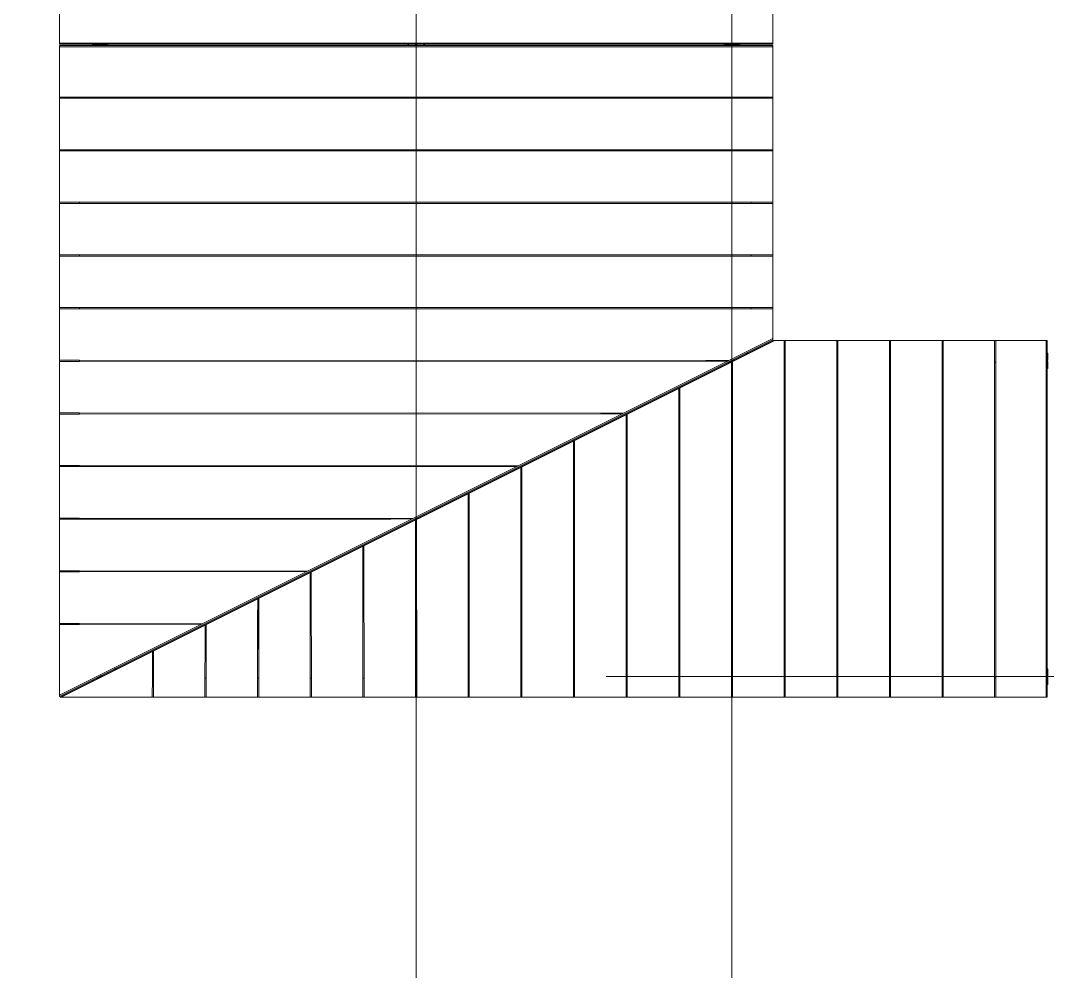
# Model space of a CAD drawing. Header units: millimetres. Extents: x 124696 to 347024, y 412631 to 564609.
# Drawn here: x 216604 to 223919, y 521752 to 528526 of the extents above; entities that cross this region are included whole.
import ezdxf

# ---------------------------------------------------------------- set-up
doc = ezdxf.new("R2010")
doc.units = ezdxf.units.MM
doc.header["$LTSCALE"] = 1500
doc.header["$MEASUREMENT"] = 0
doc.linetypes.add('二层平面图$0$轴网线_12_3_3_3 mm', pattern=[21, 12, -3, 3, -3])
doc.layers.add('0-建筑底图', color=7, linetype='Continuous')
for name, color, linetype, lineweight in [('二层平面图$0$A-COLU', 7, 'Continuous', 9), ('二层平面图$0$A-LINE', 7, 'Continuous', 9), ('二层平面图$0$A-NORM-MODEL', 6, 'Continuous', 9), ('二层平面图$0$A-WALL-CURT-PANEL-2', 7, 'Continuous', 9), ('二层平面图$0$A-WALL-CURT-PANEL-4', 140, 'Continuous', 9), ('二层平面图$0$A-WALL-CURT-STILE-2', 7, 'Continuous', 9), ('二层平面图$0$ANNO-DOTE-1', 10, '二层平面图$0$轴网线_12_3_3_3 mm', 15)]:
    doc.layers.add(name, color=color, linetype=linetype, lineweight=lineweight)

# ---------------------------------------------------------------- blocks, each defined once
blk = doc.blocks.new('二层平面图$0$钢板肋 - 钢板肋-7918278-104-2F')
at = {"layer": '二层平面图$0$A-WALL-CURT-PANEL-2'}
for p, q in [((391.8, -814), (395.6, -807)), ((391.8, -814), (510.8, -879.4)), ((514.7, -872.3), (395.6, -807)), ((510.8, -879.4), (514.7, -872.3)), ((2486.8, -1955.5), (514.7, -872.3)), ((510.8, -879.4), (2482.9, -1962.6)), ((2486.8, -1955.5), (2482.9, -1962.6)), ((2482.9, -1962.6), (2619, -2037.3)), ((2622.8, -2030.3), (2486.8, -1955.5)), ((2619, -2037.3), (2622.8, -2030.3))]:
    blk.add_line(p, q, dxfattribs=at)
blk = doc.blocks.new('二层平面图$0$钢板肋轮廓族 - 钢板肋轮廓族-7918275-104-2F')
at = {"layer": '二层平面图$0$A-WALL-CURT-PANEL-2'}
for p, q in [((-1735.2, -5337.8), (-1703.9, -5489.8)), ((-1249.5, -7693.4), (-1703.9, -5489.8)), ((-1222.1, -7826.4), (-1249.5, -7693.4))]:
    blk.add_line(p, q, dxfattribs=at)
blk = doc.blocks.new('二层平面图$0$廊子单元_转角阳角_西北侧收头_加长_ - 廊子单元_转角阳角_西北侧收头_加长_-10981516-104-2F')
at = {"layer": '二层平面图$0$A-WALL-CURT-PANEL-2'}
for p, q in [((2104.5, 4495), (4645.5, 4495)), ((2104.5, 4495), (2104.5, 4487)), ((2104.5, 4487), (2104.5, 2554)), ((4645.5, 4487), (2104.5, 4487)), ((4645.5, 4487), (4645.5, 4495)), ((4645.5, -2528), (4645.5, 4487)), ((-13, 2541), (-4487, 2541)), ((-13, -2541), (-13, 2541)), ((-5, 2541), (-13, 2541)), ((-5, 2541), (-5, -2541)), ((5, -2541), (5, 2541)), ((13, 2541), (5, 2541)), ((13, -2541), (13, 2541)), ((2091.5, 2541), (13, 2541)), ((4632.5, -2541), (2091.5, 2541)), ((2099.5, 2541), (2091.5, 2541)), ((2099.5, 2541), (4640.5, -2541)), ((4645.5, -2528), (2104.5, 2554)), ((2104.5, 2554), (2104.5, 2546)), ((4645.5, -2536), (2104.5, 2546)), ((-4487, -2541), (-13, -2541)), ((-13, -2541), (-5, -2541)), ((5, -2541), (13, -2541)), ((13, -2541), (4632.5, -2541)), ((4632.5, -2541), (4640.5, -2541)), ((4645.5, -2536), (4645.5, -2528))]:
    blk.add_line(p, q, dxfattribs=at)
blk = doc.blocks.new('二层平面图$0$梁 - 梁-V321-104-2F')
at = {"layer": '二层平面图$0$A-LINE'}
for p, q in [((-1.2, 2630.9), (-1.1, 2638.4)), ((49, 2655.6), (49, 2663.1)), ((59, 2660.5), (59, 2663)), ((64, 2663), (59, 2663)), ((-27.3, -1836.6), (-27.2, -1831.6)), ((-27.3, -1836.6), (22.7, -1836.9)), ((22.7, -1836.9), (22.8, -1831.9)), ((32.7, -1836.9), (32.8, -1831.9)), ((32.7, -1836.9), (82.7, -1837.2)), ((82.7, -1837.2), (82.8, -1832.2))]:
    blk.add_line(p, q, dxfattribs=at)
blk = doc.blocks.new('二层平面图$0$梁 - 梁-V322-104-2F')
at = {"layer": '二层平面图$0$A-LINE'}
for p, q in [((42.4, 1530.6), (42.4, 1538.1)), ((52.4, 1535.5), (52.4, 1538)), ((57.4, 1538), (52.4, 1538)), ((-7.7, 1505.9), (-7.7, 1513.4)), ((-20.7, -711.6), (-20.7, -706.6)), ((-20.7, -711.6), (29.3, -711.9)), ((29.3, -711.9), (29.3, -706.9)), ((39.3, -711.9), (39.3, -706.9)), ((39.3, -711.9), (89.3, -712.2)), ((89.3, -712.2), (89.3, -707.2))]:
    blk.add_line(p, q, dxfattribs=at)
blk = doc.blocks.new('二层平面图$0$梁 - 梁-V323-104-2F')
at = {"layer": '二层平面图$0$A-LINE'}
for p, q in [((-7.6, 1533.4), (-7.6, 1538.4)), ((42.4, 1538.1), (-7.6, 1538.4)), ((42.4, 1533.1), (42.4, 1538.1)), ((52.4, 1533), (52.4, 1538)), ((102.4, 1537.7), (52.4, 1538)), ((102.4, 1532.7), (102.4, 1537.7)), ((-20.1, -611.6), (-20, -596.6)), ((29.3, -711.9), (29.4, -696.9))]:
    blk.add_line(p, q, dxfattribs=at)
blk = doc.blocks.new('二层平面图$0$梁 - 梁-12800300-104-2F')
at = {"layer": '二层平面图$0$A-LINE'}
for p, q in [((5.6, 3783.3), (5.6, 3788.3)), ((55.6, 3788.1), (5.6, 3788.3)), ((55.6, 3783.1), (55.6, 3788.1)), ((65.6, 3783), (65.6, 3788)), ((115.6, 3787.7), (65.6, 3788)), ((115.6, 3782.7), (115.6, 3787.7)), ((-33.3, -2861.5), (-33.2, -2846.5)), ((16.2, -2961.8), (16.2, -2946.8))]:
    blk.add_line(p, q, dxfattribs=at)
blk = doc.blocks.new('二层平面图$0$顶板轮廓组 - 顶板轮廓组-7983989-104-2F')
at = {"layer": '二层平面图$0$A-WALL-CURT-PANEL-2'}
for p, q in [((-10258.4, -1482.7), (-10250.4, -1482.7)), ((-10250.4, -1482.7), (-3235.4, -1482.7)), ((-3235.4, -1482.7), (-3227.4, -1482.7))]:
    blk.add_line(p, q, dxfattribs=at)
blk = doc.blocks.new('二层平面图$0$顶板轮廓组 - 顶板轮廓组-7983990-104-2F')
at = {"layer": '二层平面图$0$A-WALL-CURT-PANEL-2'}
for p, q in [((-7717.4, 1482.7), (-7709.4, 1482.7)), ((-7709.4, 1482.7), (-5776.4, 1482.7)), ((-5776.4, 1482.7), (-5768.4, 1482.7))]:
    blk.add_line(p, q, dxfattribs=at)
blk = doc.blocks.new('二层平面图$0$顶板轮廓组 - 顶板轮廓组-7983991-104-2F')
at = {"layer": '二层平面图$0$A-WALL-CURT-PANEL-2'}
for p, q in [((-7790.2, -1528.4), (-7782.2, -1528.4)), ((-7782.2, -1528.4), (-5703.7, -1528.4)), ((-5703.7, -1528.4), (-5695.7, -1528.4))]:
    blk.add_line(p, q, dxfattribs=at)
blk = doc.blocks.new('二层平面图$0$顶板轮廓组 - 顶板轮廓组-7983992-104-2F')
at = {"layer": '二层平面图$0$A-WALL-CURT-PANEL-2'}
for p, q in [((-9060.7, 1516.6), (-9052.7, 1516.6)), ((-9052.7, 1516.6), (-4433.2, 1516.6)), ((-4433.2, 1516.6), (-4425.2, 1516.6))]:
    blk.add_line(p, q, dxfattribs=at)
blk = doc.blocks.new('二层平面图$0$钢板肋 - 钢板肋-V193-104-2F')
at = {"layer": '二层平面图$0$A-WALL-CURT-PANEL-2'}
for p, q in [((391.8, -814), (395.6, -807)), ((391.8, -814), (510.8, -879.4)), ((514.7, -872.3), (395.6, -807)), ((510.8, -879.4), (514.7, -872.3)), ((2486.8, -1955.5), (514.7, -872.3)), ((510.8, -879.4), (2482.9, -1962.6)), ((2486.8, -1955.5), (2482.9, -1962.6)), ((2482.9, -1962.6), (2619, -2037.3)), ((2622.8, -2030.3), (2486.8, -1955.5)), ((2619, -2037.3), (2622.8, -2030.3))]:
    blk.add_line(p, q, dxfattribs=at)
blk = doc.blocks.new('二层平面图$0$钢板肋 - 钢板肋-7984011-104-2F')
at = {"layer": '二层平面图$0$A-WALL-CURT-PANEL-2'}
for p, q in [((-184.2, 1800.1), (-215.6, 1648)), ((-207.9, 1650.1), (-176.6, 1802.1)), ((-215.6, 1648), (-638.9, -405)), ((-631.1, -406.6), (-207.9, 1650.1)), ((-215.6, 1648), (-207.9, 1650.1)), ((-638.9, -405), (-666.3, -538)), ((-658.5, -539.6), (-631.1, -406.6)), ((-631.1, -406.6), (-638.9, -405)), ((-658.5, -539.6), (-666.3, -538))]:
    blk.add_line(p, q, dxfattribs=at)
blk = doc.blocks.new('二层平面图$0$钢板肋 - 钢板肋-7984018-104-2F')
at = {"layer": '二层平面图$0$A-WALL-CURT-PANEL-2'}
for p, q in [((-199, 1705), (-232.4, 1553.4)), ((-224.6, 1555.4), (-191.3, 1707)), ((-232.4, 1553.4), (-643.4, -310.5)), ((-635.6, -312.2), (-224.6, 1555.4)), ((-232.4, 1553.4), (-224.6, 1555.4)), ((-643.4, -310.5), (-672.6, -443.1)), ((-664.8, -444.8), (-635.6, -312.2)), ((-635.6, -312.2), (-643.4, -310.5)), ((-664.8, -444.8), (-672.6, -443.1))]:
    blk.add_line(p, q, dxfattribs=at)
blk = doc.blocks.new('二层平面图$0$钢板肋 - 钢板肋-7984025-104-2F')
at = {"layer": '二层平面图$0$A-WALL-CURT-PANEL-2'}
for p, q in [((-215.7, 1609.9), (-251.6, 1458.9)), ((-243.8, 1460.7), (-208, 1611.8)), ((-251.6, 1458.9), (-649.5, -215.7)), ((-641.8, -217.5), (-243.8, 1460.7)), ((-251.6, 1458.9), (-243.8, 1460.7)), ((-649.5, -215.7), (-680.9, -347.8)), ((-673.1, -349.6), (-641.8, -217.5)), ((-641.8, -217.5), (-649.5, -215.7)), ((-673.1, -349.6), (-680.9, -347.8))]:
    blk.add_line(p, q, dxfattribs=at)
blk = doc.blocks.new('二层平面图$0$钢板肋 - 钢板肋-7984032-104-2F')
at = {"layer": '二层平面图$0$A-WALL-CURT-PANEL-2'}
for p, q in [((-257.9, 1419.8), (-300.4, 1270.5)), ((-292.5, 1272), (-250.1, 1421.3)), ((-300.4, 1270.5), (-668.7, -24.3)), ((-661.1, -26.5), (-292.5, 1272)), ((-300.4, 1270.5), (-292.5, 1272)), ((-668.7, -24.3), (-705.9, -154.9)), ((-698.2, -157.1), (-661.1, -26.5)), ((-661.1, -26.5), (-668.7, -24.3)), ((-698.2, -157.1), (-705.9, -154.9))]:
    blk.add_line(p, q, dxfattribs=at)
blk = doc.blocks.new('二层平面图$0$钢板肋 - 钢板肋-7984039-104-2F')
at = {"layer": '二层平面图$0$A-WALL-CURT-PANEL-2'}
for p, q in [((-235.1, 1514.8), (-273.9, 1364.6)), ((-266.1, 1366.2), (-227.3, 1516.5)), ((-273.9, 1364.6), (-657.7, -120.3)), ((-650, -122.3), (-266.1, 1366.2)), ((-273.9, 1364.6), (-266.1, 1366.2)), ((-657.7, -120.3), (-691.7, -251.8)), ((-683.9, -253.8), (-650, -122.3)), ((-650, -122.3), (-657.7, -120.3)), ((-683.9, -253.8), (-691.7, -251.8))]:
    blk.add_line(p, q, dxfattribs=at)
blk = doc.blocks.new('二层平面图$0$钢板肋 - 钢板肋-7984046-104-2F')
at = {"layer": '二层平面图$0$A-WALL-CURT-PANEL-2'}
for p, q in [((-285.7, 1325.2), (-332.7, 1177.2)), ((-324.7, 1178.4), (-277.8, 1326.4)), ((-332.7, 1177.2), (-683.5, 72.9)), ((-676, 70.5), (-324.7, 1178.4)), ((-332.7, 1177.2), (-324.7, 1178.4)), ((-683.5, 72.9), (-724.7, -56.5)), ((-717.1, -58.9), (-676, 70.5)), ((-676, 70.5), (-683.5, 72.9)), ((-717.1, -58.9), (-724.7, -56.5))]:
    blk.add_line(p, q, dxfattribs=at)
blk = doc.blocks.new('二层平面图$0$钢板肋 - 钢板肋-7984053-104-2F')
at = {"layer": '二层平面图$0$A-WALL-CURT-PANEL-2'}
for p, q in [((-320.3, 1231.3), (-373.2, 1085.3)), ((-365.2, 1086.2), (-312.5, 1232.2)), ((-373.2, 1085.3), (-703.7, 172.1)), ((-696.2, 169.4), (-365.2, 1086.2)), ((-373.2, 1085.3), (-365.2, 1086.2)), ((-703.7, 172.1), (-749.9, 44.4)), ((-742.4, 41.7), (-696.2, 169.4)), ((-696.2, 169.4), (-703.7, 172.1)), ((-742.4, 41.7), (-749.9, 44.4))]:
    blk.add_line(p, q, dxfattribs=at)
blk = doc.blocks.new('二层平面图$0$钢板肋 - 钢板肋-7984060-104-2F')
at = {"layer": '二层平面图$0$A-WALL-CURT-PANEL-2'}
for p, q in [((-365.4, 1139.4), (-425.9, 996.4)), ((-417.9, 996.9), (-357.5, 1139.9)), ((-425.9, 996.4), (-731.4, 274.7)), ((-724.1, 271.6), (-417.9, 996.9)), ((-425.9, 996.4), (-417.9, 996.9)), ((-731.4, 274.7), (-784.3, 149.6)), ((-777, 146.5), (-724.1, 271.6)), ((-724.1, 271.6), (-731.4, 274.7)), ((-777, 146.5), (-784.3, 149.6))]:
    blk.add_line(p, q, dxfattribs=at)
blk = doc.blocks.new('二层平面图$0$钢板肋 - 钢板肋-7984067-104-2F')
at = {"layer": '二层平面图$0$A-WALL-CURT-PANEL-2'}
for p, q in [((-426.7, 1052), (-497.7, 914)), ((-489.7, 913.9), (-418.8, 1052)), ((-497.7, 914), (-770.4, 383.8)), ((-763.4, 380.2), (-489.7, 913.9)), ((-497.7, 914), (-489.7, 913.9)), ((-770.4, 383.8), (-832.6, 263.1)), ((-825.5, 259.4), (-763.4, 380.2)), ((-763.4, 380.2), (-770.4, 383.8)), ((-825.5, 259.4), (-832.6, 263.1))]:
    blk.add_line(p, q, dxfattribs=at)
blk = doc.blocks.new('二层平面图$0$钢板肋 - 钢板肋-7984074-104-2F')
at = {"layer": '二层平面图$0$A-WALL-CURT-PANEL-2'}
for p, q in [((-514.5, 976.1), (-600.4, 846.8)), ((-592.3, 845.7), (-506.6, 975.1)), ((-600.4, 846.8), (-826.4, 506.2)), ((-819.8, 501.9), (-592.3, 845.7)), ((-600.4, 846.8), (-592.3, 845.7)), ((-826.4, 506.2), (-901.5, 393.1)), ((-894.8, 388.6), (-819.8, 501.9)), ((-819.8, 501.9), (-826.4, 506.2)), ((-894.8, 388.6), (-901.5, 393.1))]:
    blk.add_line(p, q, dxfattribs=at)
blk = doc.blocks.new('二层平面图$0$钢板肋 - 钢板肋-7984081-104-2F')
at = {"layer": '二层平面图$0$A-WALL-CURT-PANEL-2'}
for p, q in [((-645.9, 930.3), (-753, 818)), ((-745.2, 815.5), (-638.3, 928)), ((-753, 818), (-905.7, 657.9)), ((-900.1, 652.6), (-745.2, 815.5)), ((-753, 818), (-745.2, 815.5)), ((-905.7, 657.9), (-999.4, 559.6)), ((-993.6, 554.1), (-900.1, 652.6)), ((-900.1, 652.6), (-905.7, 657.9)), ((-993.6, 554.1), (-999.4, 559.6))]:
    blk.add_line(p, q, dxfattribs=at)
blk = doc.blocks.new('二层平面图$0$钢板肋 - 钢板肋-7984088-104-2F')
at = {"layer": '二层平面图$0$A-WALL-CURT-PANEL-2'}
for p, q in [((-838.8, 966.9), (-973.7, 890.2)), ((-966.9, 885.5), (-832.1, 962.5)), ((-973.7, 890.2), (-1003, 873.6)), ((-999.2, 867), (-966.9, 885.5)), ((-973.7, 890.2), (-966.9, 885.5)), ((-1003, 873.6), (-1121.1, 806.5)), ((-1117.1, 799.5), (-1121.1, 806.5)), ((-1117.1, 799.5), (-999.2, 867)), ((-999.2, 867), (-1003, 873.6))]:
    blk.add_line(p, q, dxfattribs=at)
blk = doc.blocks.new('二层平面图$0$钢板肋轮廓族 - 钢板肋轮廓族-V195-104-2F')
at = {"layer": '二层平面图$0$A-WALL-CURT-PANEL-2'}
for p, q in [((-1735.2, -5337.8), (-1703.9, -5489.8)), ((-1249.5, -7693.4), (-1703.9, -5489.8)), ((-1222.1, -7826.4), (-1249.5, -7693.4))]:
    blk.add_line(p, q, dxfattribs=at)
blk = doc.blocks.new('二层平面图$0$钢板肋轮廓族 - 钢板肋轮廓族-7984016-104-2F')
at = {"layer": '二层平面图$0$A-WALL-CURT-PANEL-2'}
for p, q in [((1720.1, -5411.3), (1688.7, -5563.4)), ((1264.7, -7619.9), (1688.7, -5563.4)), ((1237.3, -7752.9), (1264.7, -7619.9))]:
    blk.add_line(p, q, dxfattribs=at)
blk = doc.blocks.new('二层平面图$0$钢板肋轮廓族 - 钢板肋轮廓族-7984017-104-2F')
at = {"layer": '二层平面图$0$A-WALL-CURT-PANEL-2'}
for p, q in [((1719.6, -5413.1), (1688.3, -5565.1)), ((1265, -7618.1), (1688.3, -5565.1)), ((1237.5, -7751.1), (1265, -7618.1))]:
    blk.add_line(p, q, dxfattribs=at)
blk = doc.blocks.new('二层平面图$0$钢板肋轮廓族 - 钢板肋轮廓族-7984023-104-2F')
at = {"layer": '二层平面图$0$A-WALL-CURT-PANEL-2'}
for p, q in [((1701.1, -5503.2), (1669.8, -5655.2)), ((1283.7, -7528.1), (1669.8, -5655.2)), ((1256.2, -7661.1), (1283.7, -7528.1))]:
    blk.add_line(p, q, dxfattribs=at)
blk = doc.blocks.new('二层平面图$0$钢板肋轮廓族 - 钢板肋轮廓族-7984024-104-2F')
at = {"layer": '二层平面图$0$A-WALL-CURT-PANEL-2'}
for p, q in [((1700.7, -5504.9), (1669.3, -5656.9)), ((1283.9, -7526.3), (1669.3, -5656.9)), ((1256.5, -7659.3), (1283.9, -7526.3))]:
    blk.add_line(p, q, dxfattribs=at)
blk = doc.blocks.new('二层平面图$0$钢板肋轮廓族 - 钢板肋轮廓族-7984030-104-2F')
at = {"layer": '二层平面图$0$A-WALL-CURT-PANEL-2'}
for p, q in [((1682.2, -5595), (1650.9, -5747)), ((1302.6, -7436.2), (1650.9, -5747)), ((1275.2, -7569.3), (1302.6, -7436.2))]:
    blk.add_line(p, q, dxfattribs=at)
blk = doc.blocks.new('二层平面图$0$钢板肋轮廓族 - 钢板肋轮廓族-7984031-104-2F')
at = {"layer": '二层平面图$0$A-WALL-CURT-PANEL-2'}
for p, q in [((1681.8, -5596.7), (1650.4, -5748.7)), ((1302.8, -7434.5), (1650.4, -5748.7)), ((1275.4, -7567.5), (1302.8, -7434.5))]:
    blk.add_line(p, q, dxfattribs=at)
blk = doc.blocks.new('二层平面图$0$钢板肋轮廓族 - 钢板肋轮廓族-7984037-104-2F')
at = {"layer": '二层平面图$0$A-WALL-CURT-PANEL-2'}
for p, q in [((1644.4, -5778.6), (1613, -5930.7)), ((1340.5, -7252.6), (1613, -5930.7)), ((1313, -7385.6), (1340.5, -7252.6))]:
    blk.add_line(p, q, dxfattribs=at)
blk = doc.blocks.new('二层平面图$0$钢板肋轮廓族 - 钢板肋轮廓族-7984038-104-2F')
at = {"layer": '二层平面图$0$A-WALL-CURT-PANEL-2'}
for p, q in [((1643.9, -5780.3), (1612.5, -5932.3)), ((1340.7, -7250.8), (1612.5, -5932.3)), ((1313.2, -7383.8), (1340.7, -7250.8))]:
    blk.add_line(p, q, dxfattribs=at)
blk = doc.blocks.new('二层平面图$0$钢板肋轮廓族 - 钢板肋轮廓族-7984044-104-2F')
at = {"layer": '二层平面图$0$A-WALL-CURT-PANEL-2'}
for p, q in [((1663.3, -5686.8), (1631.9, -5838.8)), ((1321.5, -7344.4), (1631.9, -5838.8)), ((1294.1, -7477.4), (1321.5, -7344.4))]:
    blk.add_line(p, q, dxfattribs=at)
blk = doc.blocks.new('二层平面图$0$钢板肋轮廓族 - 钢板肋轮廓族-7984045-104-2F')
at = {"layer": '二层平面图$0$A-WALL-CURT-PANEL-2'}
for p, q in [((1662.8, -5688.5), (1631.5, -5840.5)), ((1321.7, -7342.6), (1631.5, -5840.5)), ((1294.3, -7475.7), (1321.7, -7342.6))]:
    blk.add_line(p, q, dxfattribs=at)
blk = doc.blocks.new('二层平面图$0$钢板肋轮廓族 - 钢板肋轮廓族-7984051-104-2F')
at = {"layer": '二层平面图$0$A-WALL-CURT-PANEL-2'}
for p, q in [((1625.4, -5870.4), (1594.1, -6022.5)), ((1359.4, -7160.8), (1594.1, -6022.5)), ((1332, -7293.8), (1359.4, -7160.8))]:
    blk.add_line(p, q, dxfattribs=at)
blk = doc.blocks.new('二层平面图$0$钢板肋轮廓族 - 钢板肋轮廓族-7984052-104-2F')
at = {"layer": '二层平面图$0$A-WALL-CURT-PANEL-2'}
for p, q in [((1624.9, -5872.1), (1593.6, -6024.2)), ((1359.6, -7159), (1593.6, -6024.2)), ((1332.1, -7292), (1359.6, -7159))]:
    blk.add_line(p, q, dxfattribs=at)
blk = doc.blocks.new('二层平面图$0$钢板肋轮廓族 - 钢板肋轮廓族-7984058-104-2F')
at = {"layer": '二层平面图$0$A-WALL-CURT-PANEL-2'}
for p, q in [((1606.5, -5962.3), (1575.2, -6114.3)), ((1378.4, -7069), (1575.2, -6114.3)), ((1350.9, -7202), (1378.4, -7069))]:
    blk.add_line(p, q, dxfattribs=at)
blk = doc.blocks.new('二层平面图$0$钢板肋轮廓族 - 钢板肋轮廓族-7984059-104-2F')
at = {"layer": '二层平面图$0$A-WALL-CURT-PANEL-2'}
for p, q in [((1606, -5964), (1574.6, -6116)), ((1378.5, -7067.2), (1574.6, -6116)), ((1351.1, -7200.2), (1378.5, -7067.2))]:
    blk.add_line(p, q, dxfattribs=at)
blk = doc.blocks.new('二层平面图$0$钢板肋轮廓族 - 钢板肋轮廓族-7984065-104-2F')
at = {"layer": '二层平面图$0$A-WALL-CURT-PANEL-2'}
for p, q in [((1587.6, -6054.1), (1556.3, -6206.1)), ((1397.3, -6977.2), (1556.3, -6206.1)), ((1369.9, -7110.2), (1397.3, -6977.2))]:
    blk.add_line(p, q, dxfattribs=at)
blk = doc.blocks.new('二层平面图$0$钢板肋轮廓族 - 钢板肋轮廓族-7984066-104-2F')
at = {"layer": '二层平面图$0$A-WALL-CURT-PANEL-2'}
for p, q in [((1587, -6055.8), (1555.7, -6207.8)), ((1397.4, -6975.3), (1555.7, -6207.8)), ((1370, -7108.4), (1397.4, -6975.3))]:
    blk.add_line(p, q, dxfattribs=at)
blk = doc.blocks.new('二层平面图$0$钢板肋轮廓族 - 钢板肋轮廓族-7984072-104-2F')
at = {"layer": '二层平面图$0$A-WALL-CURT-PANEL-2'}
for p, q in [((1568.7, -6145.9), (1537.4, -6297.9)), ((1416.3, -6885.3), (1537.4, -6297.9)), ((1388.8, -7018.4), (1416.3, -6885.3))]:
    blk.add_line(p, q, dxfattribs=at)
blk = doc.blocks.new('二层平面图$0$钢板肋轮廓族 - 钢板肋轮廓族-7984073-104-2F')
at = {"layer": '二层平面图$0$A-WALL-CURT-PANEL-2'}
for p, q in [((1568.1, -6147.6), (1536.7, -6299.6)), ((1416.3, -6883.5), (1536.7, -6299.6)), ((1388.9, -7016.5), (1416.3, -6883.5))]:
    blk.add_line(p, q, dxfattribs=at)
blk = doc.blocks.new('二层平面图$0$钢板肋轮廓族 - 钢板肋轮廓族-7984079-104-2F')
at = {"layer": '二层平面图$0$A-WALL-CURT-PANEL-2'}
for p, q in [((1549.8, -6237.8), (1518.5, -6389.8)), ((1435.2, -6793.5), (1518.5, -6389.8)), ((1407.8, -6926.6), (1435.2, -6793.5))]:
    blk.add_line(p, q, dxfattribs=at)
blk = doc.blocks.new('二层平面图$0$钢板肋轮廓族 - 钢板肋轮廓族-7984080-104-2F')
at = {"layer": '二层平面图$0$A-WALL-CURT-PANEL-2'}
for p, q in [((1549.1, -6239.4), (1517.8, -6391.4)), ((1435.2, -6791.7), (1517.8, -6391.4)), ((1407.8, -6924.7), (1435.2, -6791.7))]:
    blk.add_line(p, q, dxfattribs=at)
blk = doc.blocks.new('二层平面图$0$钢板肋轮廓族 - 钢板肋轮廓族-7984086-104-2F')
at = {"layer": '二层平面图$0$A-WALL-CURT-PANEL-2'}
for p, q in [((1530.9, -6329.6), (1499.6, -6481.6)), ((1454.2, -6701.7), (1499.6, -6481.6)), ((1426.8, -6834.8), (1454.2, -6701.7))]:
    blk.add_line(p, q, dxfattribs=at)
blk = doc.blocks.new('二层平面图$0$钢板肋轮廓族 - 钢板肋轮廓族-7984087-104-2F')
at = {"layer": '二层平面图$0$A-WALL-CURT-PANEL-2'}
for p, q in [((1530.1, -6331.2), (1498.8, -6483.2)), ((1454.1, -6699.8), (1498.8, -6483.2)), ((1426.6, -6832.9), (1454.1, -6699.8))]:
    blk.add_line(p, q, dxfattribs=at)
blk = doc.blocks.new('二层平面图$0$钢板肋轮廓族 - 钢板肋轮廓族-7984093-104-2F')
at = {"layer": '二层平面图$0$A-WALL-CURT-PANEL-2'}
for p, q in [((1512.2, -6421.5), (1480.8, -6573.5)), ((1473.3, -6610), (1480.8, -6573.5)), ((1445.9, -6743), (1473.3, -6610))]:
    blk.add_line(p, q, dxfattribs=at)
blk = doc.blocks.new('二层平面图$0$钢板肋轮廓族 - 钢板肋轮廓族-7984094-104-2F')
at = {"layer": '二层平面图$0$A-WALL-CURT-PANEL-2'}
for p, q in [((1511, -6423), (1479.7, -6575)), ((1472.9, -6608), (1479.7, -6575)), ((1445.4, -6741), (1472.9, -6608))]:
    blk.add_line(p, q, dxfattribs=at)
blk = doc.blocks.new('二层平面图$0$钢板肋 - 钢板肋-8009353-104-2F')
at = {"layer": '二层平面图$0$A-WALL-CURT-PANEL-2'}
for p, q in [((-682.3, -431.9), (-826.2, -433.2)), ((-826.1, -441.2), (-826.2, -433.2)), ((4101.9, -390.8), (-682.3, -431.9)), ((-682.2, -439.9), (-682.3, -431.9)), ((-682.2, -439.9), (4102, -398.8)), ((4255.7, -389.4), (4101.9, -390.8)), ((4101.9, -390.8), (4102, -398.8)), ((4102, -398.8), (4255.8, -397.4)), ((4255.8, -397.4), (4255.7, -389.4)), ((-826.1, -441.2), (-682.2, -439.9))]:
    blk.add_line(p, q, dxfattribs=at)
blk = doc.blocks.new('二层平面图$0$钢板肋 - 钢板肋-8009360-104-2F')
at = {"layer": '二层平面图$0$A-WALL-CURT-PANEL-2'}
for p, q in [((-646.4, 3547.4), (-654.4, 3547.3)), ((-654.4, 3547.3), (-652.4, 3393.5)), ((-644.4, 3393.6), (-646.4, 3547.4)), ((-652.4, 3393.5), (-644.4, 3393.6)), ((-652.4, 3393.5), (-589.8, -1390.5)), ((-581.8, -1390.4), (-644.4, 3393.6)), ((-581.8, -1390.4), (-589.8, -1390.5)), ((-589.8, -1390.5), (-587.9, -1534.4)), ((-579.9, -1534.3), (-581.8, -1390.4)), ((-579.9, -1534.3), (-587.9, -1534.4))]:
    blk.add_line(p, q, dxfattribs=at)
blk = doc.blocks.new('二层平面图$0$钢板肋 - 钢板肋-8009368-104-2F')
at = {"layer": '二层平面图$0$A-WALL-CURT-PANEL-2'}
for p, q in [((4129.4, -388), (-341.1, -446)), ((-341, -453.9), (4122.3, -391.8)), ((4129.4, -388), (4122.3, -391.8)), ((4122.3, -391.8), (4276.1, -389.7)), ((4283.2, -386), (4129.4, -388)), ((-341.1, -446), (-485, -447.9)), ((-484.9, -455.9), (-485, -447.9)), ((-484.9, -455.9), (-341, -453.9)), ((-341, -453.9), (-341.1, -446))]:
    blk.add_line(p, q, dxfattribs=at)
blk = doc.blocks.new('二层平面图$0$钢板肋 - 钢板肋-8009375-104-2F')
at = {"layer": '二层平面图$0$A-WALL-CURT-PANEL-2'}
for p, q in [((3746.6, -388.5), (26.5, -463.9)), ((26.7, -471.7), (3739.6, -392.3)), ((3746.6, -388.5), (3739.6, -392.3)), ((3739.6, -392.3), (3893.4, -389)), ((3900.4, -385.3), (3746.6, -388.5)), ((26.5, -463.9), (-117.4, -466.8)), ((-117.2, -474.8), (-117.4, -466.8)), ((-117.2, -474.8), (26.7, -471.7)), ((26.7, -471.7), (26.5, -463.9))]:
    blk.add_line(p, q, dxfattribs=at)
blk = doc.blocks.new('二层平面图$0$钢板肋 - 钢板肋-8009382-104-2F')
at = {"layer": '二层平面图$0$A-WALL-CURT-PANEL-2'}
for p, q in [((3359.6, -392.8), (390.2, -486.3)), ((390.4, -494.1), (3352.6, -396.8)), ((3352.6, -396.8), (3506.4, -391.8)), ((3359.6, -392.8), (3352.6, -396.8)), ((3513.3, -388), (3359.6, -392.8)), ((390.2, -486.3), (246.4, -490.8)), ((246.6, -498.8), (246.4, -490.8)), ((246.6, -498.8), (390.4, -494.1)), ((390.4, -494.1), (390.2, -486.3))]:
    blk.add_line(p, q, dxfattribs=at)
blk = doc.blocks.new('二层平面图$0$钢板肋 - 钢板肋-8009389-104-2F')
at = {"layer": '二层平面图$0$A-WALL-CURT-PANEL-2'}
for p, q in [((2963.7, -404.6), (745.6, -517.4)), ((746, -525.1), (2956.8, -408.8)), ((2956.8, -408.8), (3110.4, -400.7)), ((2963.7, -404.6), (2956.8, -408.8)), ((3117.3, -396.8), (2963.7, -404.6)), ((745.6, -517.4), (601.9, -524.7)), ((602.4, -532.7), (601.9, -524.7)), ((602.4, -532.7), (746, -525.1)), ((746, -525.1), (745.6, -517.4))]:
    blk.add_line(p, q, dxfattribs=at)
blk = doc.blocks.new('二层平面图$0$钢板肋 - 钢板肋-8009396-104-2F')
at = {"layer": '二层平面图$0$A-WALL-CURT-PANEL-2'}
for p, q in [((2544, -432), (1079.4, -567.3)), ((1080.1, -574.9), (2537.3, -436.5)), ((2537.3, -436.5), (2690.4, -422)), ((2544, -432), (2537.3, -436.5)), ((2697.2, -417.8), (2544, -432)), ((1079.4, -567.3), (936.1, -580.6)), ((936.8, -588.5), (936.1, -580.6)), ((936.8, -588.5), (1080.1, -574.9)), ((1080.1, -574.9), (1079.4, -567.3))]:
    blk.add_line(p, q, dxfattribs=at)
blk = doc.blocks.new('二层平面图$0$钢板肋 - 钢板肋-8009403-104-2F')
at = {"layer": '二层平面图$0$A-WALL-CURT-PANEL-2'}
for p, q in [((2025.1, -488.1), (1324, -656.1)), ((1325.7, -663.3), (2019.1, -493.9)), ((2019.1, -493.9), (2168.6, -457.4)), ((2025.1, -488.1), (2019.1, -493.9)), ((2174.6, -452.3), (2025.1, -488.1)), ((1324, -656.1), (1184.1, -689.7)), ((1325.7, -663.3), (1324, -656.1)), ((1186, -697.4), (1184.1, -689.7)), ((1186, -697.4), (1325.7, -663.3))]:
    blk.add_line(p, q, dxfattribs=at)
blk = doc.blocks.new('二层平面图$0$钢板肋轮廓族 - 钢板肋轮廓族-8009357-104-2F')
at = {"layer": '二层平面图$0$A-WALL-CURT-PANEL-2'}
for p, q in [((-2461.6, -3961.7), (-2449, -4115)), ((-2057.8, -8883.4), (-2449, -4115)), ((-2046, -9026.8), (-2057.8, -8883.4))]:
    blk.add_line(p, q, dxfattribs=at)
blk = doc.blocks.new('二层平面图$0$钢板肋轮廓族 - 钢板肋轮廓族-8009373-104-2F')
at = {"layer": '二层平面图$0$A-WALL-CURT-PANEL-2'}
for p, q in [((-2448.8, -4117.9), (-2436.2, -4271.2)), ((-2070.6, -8727.2), (-2436.2, -4271.2)), ((-2058.8, -8870.6), (-2070.6, -8727.2))]:
    blk.add_line(p, q, dxfattribs=at)
blk = doc.blocks.new('二层平面图$0$钢板肋轮廓族 - 钢板肋轮廓族-8009374-104-2F')
at = {"layer": '二层平面图$0$A-WALL-CURT-PANEL-2'}
for p, q in [((-2448.5, -4121.5), (-2435.9, -4274.8)), ((-2070.8, -8723.6), (-2435.9, -4274.8)), ((-2059.1, -8867), (-2070.8, -8723.6))]:
    blk.add_line(p, q, dxfattribs=at)
blk = doc.blocks.new('二层平面图$0$钢板肋轮廓族 - 钢板肋轮廓族-8009380-104-2F')
at = {"layer": '二层平面图$0$A-WALL-CURT-PANEL-2'}
for p, q in [((-2418.1, -4491.7), (-2405.6, -4645)), ((-2101.3, -8353.4), (-2405.6, -4645)), ((-2089.5, -8496.8), (-2101.3, -8353.4))]:
    blk.add_line(p, q, dxfattribs=at)
blk = doc.blocks.new('二层平面图$0$钢板肋轮廓族 - 钢板肋轮廓族-8009381-104-2F')
at = {"layer": '二层平面图$0$A-WALL-CURT-PANEL-2'}
for p, q in [((-2417.8, -4495.2), (-2405.2, -4648.5)), ((-2101.5, -8349.9), (-2405.2, -4648.5)), ((-2089.7, -8493.3), (-2101.5, -8349.9))]:
    blk.add_line(p, q, dxfattribs=at)
blk = doc.blocks.new('二层平面图$0$钢板肋轮廓族 - 钢板肋轮廓族-8009387-104-2F')
at = {"layer": '二层平面图$0$A-WALL-CURT-PANEL-2'}
for p, q in [((-2387.5, -4865.4), (-2374.9, -5018.7)), ((-2132, -7979.7), (-2374.9, -5018.7)), ((-2120.2, -8123.1), (-2132, -7979.7))]:
    blk.add_line(p, q, dxfattribs=at)
blk = doc.blocks.new('二层平面图$0$钢板肋轮廓族 - 钢板肋轮廓族-8009388-104-2F')
at = {"layer": '二层平面图$0$A-WALL-CURT-PANEL-2'}
for p, q in [((-2387.1, -4869), (-2374.6, -5022.2)), ((-2132.1, -7976.1), (-2374.6, -5022.2)), ((-2120.4, -8119.5), (-2132.1, -7976.1))]:
    blk.add_line(p, q, dxfattribs=at)
blk = doc.blocks.new('二层平面图$0$钢板肋轮廓族 - 钢板肋轮廓族-8009394-104-2F')
at = {"layer": '二层平面图$0$A-WALL-CURT-PANEL-2'}
for p, q in [((-2356.8, -5239.2), (-2344.3, -5392.5)), ((-2162.6, -7606), (-2344.3, -5392.5)), ((-2150.9, -7749.3), (-2162.6, -7606))]:
    blk.add_line(p, q, dxfattribs=at)
blk = doc.blocks.new('二层平面图$0$钢板肋轮廓族 - 钢板肋轮廓族-8009395-104-2F')
at = {"layer": '二层平面图$0$A-WALL-CURT-PANEL-2'}
for p, q in [((-2356.5, -5242.7), (-2343.9, -5396)), ((-2162.8, -7602.4), (-2343.9, -5396)), ((-2151, -7745.8), (-2162.8, -7602.4))]:
    blk.add_line(p, q, dxfattribs=at)
blk = doc.blocks.new('二层平面图$0$钢板肋轮廓族 - 钢板肋轮廓族-8009401-104-2F')
at = {"layer": '二层平面图$0$A-WALL-CURT-PANEL-2'}
for p, q in [((-2326.2, -5612.9), (-2313.6, -5766.2)), ((-2193.3, -7232.2), (-2313.6, -5766.2)), ((-2181.6, -7375.6), (-2193.3, -7232.2))]:
    blk.add_line(p, q, dxfattribs=at)
blk = doc.blocks.new('二层平面图$0$钢板肋轮廓族 - 钢板肋轮廓族-8009402-104-2F')
at = {"layer": '二层平面图$0$A-WALL-CURT-PANEL-2'}
for p, q in [((-2325.8, -5616.4), (-2313.2, -5769.7)), ((-2193.4, -7228.6), (-2313.2, -5769.7)), ((-2181.7, -7372), (-2193.4, -7228.6))]:
    blk.add_line(p, q, dxfattribs=at)
blk = doc.blocks.new('二层平面图$0$钢板肋轮廓族 - 钢板肋轮廓族-8009408-104-2F')
at = {"layer": '二层平面图$0$A-WALL-CURT-PANEL-2'}
for p, q in [((-2295.6, -5986.7), (-2283, -6140)), ((-2224.1, -6858.5), (-2283, -6140)), ((-2212.3, -7001.9), (-2224.1, -6858.5))]:
    blk.add_line(p, q, dxfattribs=at)
blk = doc.blocks.new('二层平面图$0$钢板肋轮廓族 - 钢板肋轮廓族-8009409-104-2F')
at = {"layer": '二层平面图$0$A-WALL-CURT-PANEL-2'}
for p, q in [((-2295, -5990.2), (-2282.5, -6143.4)), ((-2224.1, -6854.9), (-2282.5, -6143.4)), ((-2212.3, -6998.3), (-2224.1, -6854.9))]:
    blk.add_line(p, q, dxfattribs=at)
blk = doc.blocks.new('二层平面图$0$梁 - 梁-V324-104-2F')
at = {"layer": '二层平面图$0$A-LINE'}
for p, q in [((-1, 2658.4), (-1, 2663.4)), ((49, 2663.1), (-1, 2663.4)), ((49, 2658.1), (49, 2663.1)), ((59, 2658), (59, 2663)), ((109, 2662.7), (59, 2663)), ((109, 2657.7), (109, 2662.7)), ((-27.3, -1836.6), (-27.2, -1831.6)), ((-27.3, -1836.6), (22.7, -1836.9)), ((22.7, -1836.9), (22.8, -1831.9)), ((32.7, -1836.9), (32.8, -1831.9)), ((32.7, -1836.9), (82.7, -1837.2)), ((82.7, -1837.2), (82.8, -1832.2))]:
    blk.add_line(p, q, dxfattribs=at)
blk = doc.blocks.new('二层平面图$0$顶板轮廓组 - 顶板轮廓组-8022407-104-2F')
at = {"layer": '二层平面图$0$A-WALL-CURT-PANEL-2'}
for p, q in [((-8987.9, 1516.6), (-8979.9, 1516.6)), ((-8979.9, 1516.6), (-4505.9, 1516.6)), ((-4505.9, 1516.6), (-4497.9, 1516.6))]:
    blk.add_line(p, q, dxfattribs=at)
blk = doc.blocks.new('二层平面图$0$顶板轮廓组 - 顶板轮廓组-8022408-104-2F')
at = {"layer": '二层平面图$0$A-WALL-CURT-PANEL-2'}
for p, q in [((-8987.9, -1516.6), (-8979.9, -1516.6)), ((-8979.9, -1516.6), (-4505.9, -1516.6)), ((-4505.9, -1516.6), (-4497.9, -1516.6))]:
    blk.add_line(p, q, dxfattribs=at)
blk = doc.blocks.new('二层平面图$0$梁 - 梁-12800301-104-2F')
at = {"layer": '二层平面图$0$A-LINE'}
for p, q in [((-4279.8, 4237), (-4284.7, 4242.6)), ((-4258.2, 4288.5), (-4263.1, 4294.2)), ((-4251.7, 4304), (-4255.5, 4300.7)), ((-4253.9, 4298.9), (-4255.5, 4300.7)), ((-2012, 1772.2), (-2018.5, 1779.8)), ((-2095.3, 1700.4), (-2101.8, 1708)), ((-2057.4, 1733.1), (-2064, 1740.7)), ((-2049.8, 1739.6), (-2056.4, 1747.2))]:
    blk.add_line(p, q, dxfattribs=at)
blk = doc.blocks.new('二层平面图$0$矩形竖梃 - 8 x 50 mm 蜂窝铝板幕墙开缝-V362-104-2F')
at = {"layer": '二层平面图$0$A-WALL-CURT-STILE-2'}
for p, q in [((76500, 69747.5), (76500, 69750)), ((76500, 69750), (76505, 69750))]:
    blk.add_line(p, q, dxfattribs=at)
blk = doc.blocks.new('二层平面图$0$矩形竖梃 - 8 x 50 mm 蜂窝铝板幕墙开缝-V376-104-2F')
at = {"layer": '二层平面图$0$A-WALL-CURT-STILE-2'}
blk.add_line((85495, 65250), (85500, 65250), dxfattribs=at)
blk = doc.blocks.new('二层平面图$0$柱子接地节点 - 柱子接地节点-10483029-104-2F')
at = {"layer": '二层平面图$0$A-LINE'}
for p, q in [((-60, -5), (-60, 5)), ((60, 5), (60, -5))]:
    blk.add_line(p, q, dxfattribs=at)
blk = doc.blocks.new('二层平面图$0$柱子接地节点 - 柱子接地节点-V634-104-2F')
at = {"layer": '二层平面图$0$A-LINE'}
blk.add_line((27.9, -50.9), (22.9, -55.9), dxfattribs=at)
blk = doc.blocks.new('二层平面图$0$矩形竖梃 - 8 x 50 mm 蜂窝铝板幕墙开缝-V647-104-2F')
at = {"layer": '二层平面图$0$A-WALL-CURT-STILE-2'}
for p, q in [((76500, 72000), (76495, 72000)), ((76500, 72005), (76500, 72000))]:
    blk.add_line(p, q, dxfattribs=at)
blk = doc.blocks.new('二层平面图')
at = {"layer": '二层平面图$0$A-LINE', "color": 8}
for p, q in [((76485, 69740), (76470, 69740)), ((76480, 69745), (76495, 69745)), ((71985, 67490), (71970, 67490)), ((71980, 67495), (71995, 67495))]:
    blk.add_line(p, q, dxfattribs=at)
at = {"layer": '二层平面图$0$ANNO-DOTE-1', "color": 8}
for p, q in [((74250, -6710.3), (74250, 106757.2)), ((76500, -6710.3), (76500, 106757.2)), ((-18896.2, 67500), (161528.2, 67500))]:
    blk.add_line(p, q, dxfattribs=at)
at = {"layer": '二层平面图$0$A-COLU', "color": 8}
for name, p, rotation in [('二层平面图$0$梁 - 梁-12800301-104-2F', (73827, 74660.8), 139.2648972616849), ('二层平面图$0$梁 - 梁-V324-104-2F', (72038.5, 74663.3), 180.3346980908709), ('二层平面图$0$梁 - 梁-V324-104-2F', (76538.5, 74663.3), 180.3346980908709), ('二层平面图$0$梁 - 梁-V321-104-2F', (72038.5, 70163.3), 180.3346980908709), ('二层平面图$0$梁 - 梁-V322-104-2F', (76538.5, 71288.3), 180.3346980908709), ('二层平面图$0$梁 - 梁-V323-104-2F', (77211.7, 69788.5), 270.3346980908711), ('二层平面图$0$梁 - 梁-12800300-104-2F', (74961.7, 67538.5), 270.3346980908718)]:
    blk.add_blockref(name, p, dxfattribs=dict(at, rotation=rotation))
at = {"layer": '二层平面图$0$A-NORM-MODEL', "color": 8}
for name, p, rotation in [('二层平面图$0$柱子接地节点 - 柱子接地节点-10483029-104-2F', (74250, 72000), 180), ('二层平面图$0$柱子接地节点 - 柱子接地节点-V634-104-2F', (72000, 67500), 269.9999999999818)]:
    blk.add_blockref(name, p, dxfattribs=dict(at, rotation=rotation))
at = {"layer": '二层平面图$0$A-WALL-CURT-PANEL-2', "color": 8}
for name, p, rotation in [('二层平面图$0$顶板轮廓组 - 顶板轮廓组-8022407-104-2F', (73225.5, 80992.9), 89.99999999980167), ('二层平面图$0$顶板轮廓组 - 顶板轮廓组-8022408-104-2F', (78307.6, 67507.1), 269.9999999998001), ('二层平面图$0$钢板肋轮廓族 - 钢板肋轮廓族-8009357-104-2F', (80538.2, 69601.6), 265.3089847813368), ('二层平面图$0$钢板肋轮廓族 - 钢板肋轮廓族-8009357-104-2F', (80538.2, 69593.6), 265.3089847813368), ('二层平面图$0$钢板肋轮廓族 - 钢板肋轮廓族-8009357-104-2F', (80538.2, 68851.6), 265.308984781337), ('二层平面图$0$钢板肋轮廓族 - 钢板肋轮廓族-8009357-104-2F', (80538.2, 68843.6), 265.308984781337), ('二层平面图$0$顶板轮廓组 - 顶板轮廓组-7983992-104-2F', (73225.5, 76420.2), 89.99999999980133), ('二层平面图$0$顶板轮廓组 - 顶板轮廓组-7983991-104-2F', (75262.7, 77690.7), 89.99999999980031), ('二层平面图$0$钢板肋 - 钢板肋-8009353-104-2F', (72538.8, 72055), 359.5070346793102), ('二层平面图$0$钢板肋轮廓族 - 钢板肋轮廓族-8009357-104-2F', (80538.2, 68476.6), 265.308984781337), ('二层平面图$0$钢板肋轮廓族 - 钢板肋轮廓族-8009357-104-2F', (80538.2, 68468.6), 265.308984781337), ('二层平面图$0$钢板肋 - 钢板肋-8009353-104-2F', (72538.8, 71680), 359.5070346793102), ('二层平面图$0$钢板肋轮廓族 - 钢板肋轮廓族-8009357-104-2F', (80538.2, 68101.6), 265.3089847813368), ('二层平面图$0$钢板肋轮廓族 - 钢板肋轮廓族-8009357-104-2F', (80538.2, 68093.6), 265.3089847813368), ('二层平面图$0$钢板肋 - 钢板肋-8009360-104-2F', (73235.5, 70271.1), 269.2495148122316), ('二层平面图$0$钢板肋轮廓族 - 钢板肋轮廓族-8009357-104-2F', (80538.2, 67726.6), 265.3089847813368), ('二层平面图$0$钢板肋轮廓族 - 钢板肋轮廓族-8009357-104-2F', (80538.2, 67718.6), 265.3089847813368), ('二层平面图$0$钢板肋 - 钢板肋-8009360-104-2F', (73235.5, 69896.1), 269.2495148122316), ('二层平面图$0$钢板肋轮廓族 - 钢板肋轮廓族-8009357-104-2F', (80538.2, 67351.6), 265.3089847813368), ('二层平面图$0$钢板肋轮廓族 - 钢板肋轮廓族-8009357-104-2F', (80538.2, 67343.6), 265.3089847813368), ('二层平面图$0$钢板肋 - 钢板肋-8009360-104-2F', (73235.5, 69521.1), 269.2495148122316), ('二层平面图$0$钢板肋轮廓族 - 钢板肋轮廓族-8009373-104-2F', (80380.2, 66972.6), 265.2825558909228), ('二层平面图$0$钢板肋轮廓族 - 钢板肋轮廓族-8009374-104-2F', (80379.2, 66972.7), 265.3354546683215), ('二层平面图$0$钢板肋 - 钢板肋-V193-104-2F', (76354.2, 66619.2), 118.778509515042), ('二层平面图$0$钢板肋 - 钢板肋-V193-104-2F', (76729.2, 66619.2), 118.778509515042), ('二层平面图$0$钢板肋轮廓族 - 钢板肋轮廓族-V195-104-2F', (79648.4, 74772.9), 348.3495276087378), ('二层平面图$0$钢板肋轮廓族 - 钢板肋轮廓族-V195-104-2F', (79656.4, 74772.9), 348.3495276087378), ('二层平面图$0$钢板肋 - 钢板肋-V193-104-2F', (77104.2, 66619.2), 118.778509515042), ('二层平面图$0$钢板肋轮廓族 - 钢板肋轮廓族-V195-104-2F', (80023.4, 74772.9), 348.3495276087378), ('二层平面图$0$钢板肋轮廓族 - 钢板肋轮廓族-V195-104-2F', (80031.4, 74772.9), 348.3495276087378), ('二层平面图$0$钢板肋 - 钢板肋-V193-104-2F', (77479.2, 66619.2), 118.7785095150419), ('二层平面图$0$钢板肋轮廓族 - 钢板肋轮廓族-V195-104-2F', (80398.4, 74772.9), 348.3495276087378), ('二层平面图$0$钢板肋轮廓族 - 钢板肋轮廓族-V195-104-2F', (80406.4, 74772.9), 348.3495276087378), ('二层平面图$0$钢板肋 - 钢板肋-V193-104-2F', (77854.2, 66619.2), 118.7785095150419), ('二层平面图$0$钢板肋轮廓族 - 钢板肋轮廓族-V195-104-2F', (80773.4, 74772.9), 348.3495276087378), ('二层平面图$0$钢板肋轮廓族 - 钢板肋轮廓族-V195-104-2F', (80781.4, 74772.9), 348.3495276087378), ('二层平面图$0$钢板肋轮廓族 - 钢板肋轮廓族-V195-104-2F', (81148.4, 74772.9), 348.3495276087378), ('二层平面图$0$钢板肋轮廓族 - 钢板肋轮廓族-V195-104-2F', (81156.4, 74772.9), 348.3495276087378), ('二层平面图$0$钢板肋 - 钢板肋-7918278-104-2F', (78604.2, 66619.2), 118.7785102428958), ('二层平面图$0$钢板肋 - 钢板肋-7918278-104-2F', (78979.2, 66619.2), 118.7785102428958), ('二层平面图$0$钢板肋轮廓族 - 钢板肋轮廓族-7918275-104-2F', (81898.4, 74772.9), 348.3495276089207), ('二层平面图$0$钢板肋轮廓族 - 钢板肋轮廓族-7918275-104-2F', (81906.4, 74772.9), 348.3495276089207), ('二层平面图$0$钢板肋 - 钢板肋-8009368-104-2F', (72199.9, 70195.3), 359.2297914708232), ('二层平面图$0$钢板肋 - 钢板肋-7984011-104-2F', (77040.1, 68015.9), 11.63920455896074), ('二层平面图$0$钢板肋轮廓族 - 钢板肋轮廓族-7984017-104-2F', (73720, 74696.5), 11.64032758788184), ('二层平面图$0$钢板肋轮廓族 - 钢板肋轮廓族-7984016-104-2F', (73725.3, 74697.3), 11.66060165905258), ('二层平面图$0$钢板肋轮廓族 - 钢板肋轮廓族-8009380-104-2F', (80004.9, 66597.1), 265.277623577423), ('二层平面图$0$钢板肋轮廓族 - 钢板肋轮廓族-8009381-104-2F', (80004.4, 66598.2), 265.3404037284513), ('二层平面图$0$钢板肋 - 钢板肋-7984018-104-2F', (76682.5, 67931.9), 12.42157495354502), ('二层平面图$0$钢板肋轮廓族 - 钢板肋轮廓族-7984024-104-2F', (73345.1, 74602.8), 11.63946285248143), ('二层平面图$0$钢板肋轮廓族 - 钢板肋轮廓族-7984023-104-2F', (73350.2, 74603.5), 11.6614636356184), ('二层平面图$0$钢板肋 - 钢板肋-8009375-104-2F', (71836, 69843.2), 358.8071943858679), ('二层平面图$0$钢板肋 - 钢板肋-7984025-104-2F', (76328.2, 67850.1), 13.35223975981962), ('二层平面图$0$钢板肋轮廓族 - 钢板肋轮廓族-7984031-104-2F', (72970.2, 74509.1), 11.63843696150871), ('二层平面图$0$钢板肋轮廓族 - 钢板肋轮廓族-7984030-104-2F', (72975.1, 74509.7), 11.66248596185694), ('二层平面图$0$钢板肋轮廓族 - 钢板肋轮廓族-8009387-104-2F', (79629.6, 66221.3), 265.2704278605106), ('二层平面图$0$钢板肋轮廓族 - 钢板肋轮廓族-8009388-104-2F', (79629.7, 66224), 265.3476290201225), ('二层平面图$0$钢板肋 - 钢板肋-7984039-104-2F', (75977.8, 67771.2), 14.47710469088219), ('二层平面图$0$钢板肋轮廓族 - 钢板肋轮廓族-7984045-104-2F', (72595.4, 74415.4), 11.63720023531227), ('二层平面图$0$钢板肋轮廓族 - 钢板肋轮廓族-7984044-104-2F', (72599.9, 74415.9), 11.6637179700019), ('二层平面图$0$钢板肋 - 钢板肋-8009382-104-2F', (71478.5, 69502.5), 358.1584215121528), ('二层平面图$0$钢板肋 - 钢板肋-7984032-104-2F', (75632.7, 67696.5), 15.86281156350445), ('二层平面图$0$钢板肋轮廓族 - 钢板肋轮廓族-7984038-104-2F', (72220.5, 74321.7), 11.63568023590676), ('二层平面图$0$钢板肋轮廓族 - 钢板肋轮廓族-7984037-104-2F', (72224.8, 74322.1), 11.665231541044), ('二层平面图$0$钢板肋轮廓族 - 钢板肋轮廓族-8009394-104-2F', (79254, 65845), 265.2589468313538), ('二层平面图$0$钢板肋轮廓族 - 钢板肋轮廓族-8009395-104-2F', (79255.3, 65850.3), 265.3591698916744), ('二层平面图$0$钢板肋 - 钢板肋-7984046-104-2F', (75294.6, 67627.6), 17.60960783665067), ('二层平面图$0$钢板肋轮廓族 - 钢板肋轮廓族-7984052-104-2F', (71845.7, 74228.1), 11.63376704939662), ('二层平面图$0$钢板肋轮廓族 - 钢板肋轮廓族-7984051-104-2F', (71849.5, 74228.2), 11.66713565004274), ('二层平面图$0$钢板肋 - 钢板肋-8009389-104-2F', (71134.9, 69184.1), 357.0374201713412), ('二层平面图$0$钢板肋 - 钢板肋-7984053-104-2F', (74966.3, 67567.7), 19.8747668797201), ('二层平面图$0$钢板肋轮廓族 - 钢板肋轮廓族-7984059-104-2F', (71471, 74134.4), 11.631285450518), ('二层平面图$0$钢板肋轮廓族 - 钢板肋轮廓族-7984058-104-2F', (71474.3, 74134.4), 11.66960383828344), ('二层平面图$0$钢板肋 - 钢板肋-8009396-104-2F', (70831.1, 68919.3), 354.6477384559111), ('二层平面图$0$钢板肋轮廓族 - 钢板肋轮廓族-8009401-104-2F', (78878, 65467.6), 265.237729172734), ('二层平面图$0$钢板肋 - 钢板肋-7984060-104-2F', (74651.7, 67522.1), 22.91758800108944), ('二层平面图$0$钢板肋轮廓族 - 钢板肋轮廓族-7984066-104-2F', (71096.4, 74040.8), 11.62793792867629), ('二层平面图$0$钢板肋轮廓族 - 钢板肋轮廓族-7984065-104-2F', (71098.9, 74040.5), 11.67293034599287), ('二层平面图$0$钢板肋轮廓族 - 钢板肋轮廓族-8009402-104-2F', (78881.3, 65477.7), 265.3805391838454), ('二层平面图$0$钢板肋 - 钢板肋-7984067-104-2F', (74356.8, 67500.9), 27.19091223100074), ('二层平面图$0$钢板肋轮廓族 - 钢板肋轮廓族-7984073-104-2F', (70721.9, 73947.3), 11.62317546832545), ('二层平面图$0$钢板肋轮廓族 - 钢板肋轮廓族-7984072-104-2F', (70723.3, 73946.5), 11.67765713144994), ('二层平面图$0$钢板肋 - 钢板肋-8009403-104-2F', (70720.3, 68827.8), 346.3980827903122), ('二层平面图$0$钢板肋 - 钢板肋-7984074-104-2F', (74089.6, 67524.9), 33.53586323783909), ('二层平面图$0$钢板肋轮廓族 - 钢板肋轮廓族-7984080-104-2F', (70347.8, 73853.9), 11.61586056329793), ('二层平面图$0$钢板肋轮廓族 - 钢板肋轮廓族-7984079-104-2F', (70347.5, 73852.4), 11.6849040549925), ('二层平面图$0$钢板肋轮廓族 - 钢板肋轮廓族-8009408-104-2F', (78500.5, 65086.8), 265.1852704465419), ('二层平面图$0$钢板肋轮廓族 - 钢板肋轮廓族-8009409-104-2F', (78508.9, 65108.6), 265.4336025908728), ('二层平面图$0$钢板肋 - 钢板肋-7984081-104-2F', (73855.7, 67638.2), 43.58643635953472), ('二层平面图$0$钢板肋轮廓族 - 钢板肋轮廓族-7984087-104-2F', (69974.2, 73760.8), 11.60319006061894), ('二层平面图$0$钢板肋轮廓族 - 钢板肋轮廓族-7984086-104-2F', (69971.1, 73758), 11.69741914692336), ('二层平面图$0$钢板肋 - 钢板肋-7984088-104-2F', (73626.9, 67929), 60.31189769955179), ('二层平面图$0$钢板肋轮廓族 - 钢板肋轮廓族-7984094-104-2F', (69602.3, 73668.3), 11.57588584320361), ('二层平面图$0$钢板肋轮廓族 - 钢板肋轮廓族-7984093-104-2F', (69593.1, 73663), 11.72422729850756), ('二层平面图$0$顶板轮廓组 - 顶板轮廓组-7983989-104-2F', (68486.6, 65871.7), 180)]:
    blk.add_blockref(name, p, dxfattribs=dict(at, rotation=rotation))
blk.add_blockref('二层平面图$0$顶板轮廓组 - 顶板轮廓组-7983990-104-2F', (84513.4, 68412.8), dxfattribs=at)
at = {"layer": '二层平面图$0$A-WALL-CURT-PANEL-4', "color": 8, "rotation": 269.9999999998014}
blk.add_blockref('二层平面图$0$廊子单元_转角阳角_西北侧收头_加长_ - 廊子单元_转角阳角_西北侧收头_加长_-10981516-104-2F', (74250, 72000), dxfattribs=at)
at = {"layer": '二层平面图$0$A-WALL-CURT-STILE-2', "color": 8}
for name, p in [('二层平面图$0$矩形竖梃 - 8 x 50 mm 蜂窝铝板幕墙开缝-V647-104-2F', (0, 0)), ('二层平面图$0$矩形竖梃 - 8 x 50 mm 蜂窝铝板幕墙开缝-V362-104-2F', (0, 0)), ('二层平面图$0$矩形竖梃 - 8 x 50 mm 蜂窝铝板幕墙开缝-V376-104-2F', (-6750, 4500))]:
    blk.add_blockref(name, p, dxfattribs=at)

msp = doc.modelspace()

# ---------------------------------------------------------------- block references
at = {"layer": '0-建筑底图'}
msp.add_blockref('二层平面图', (145171.7, 456352), dxfattribs=at)

doc.saveas('drawing.dxf')
